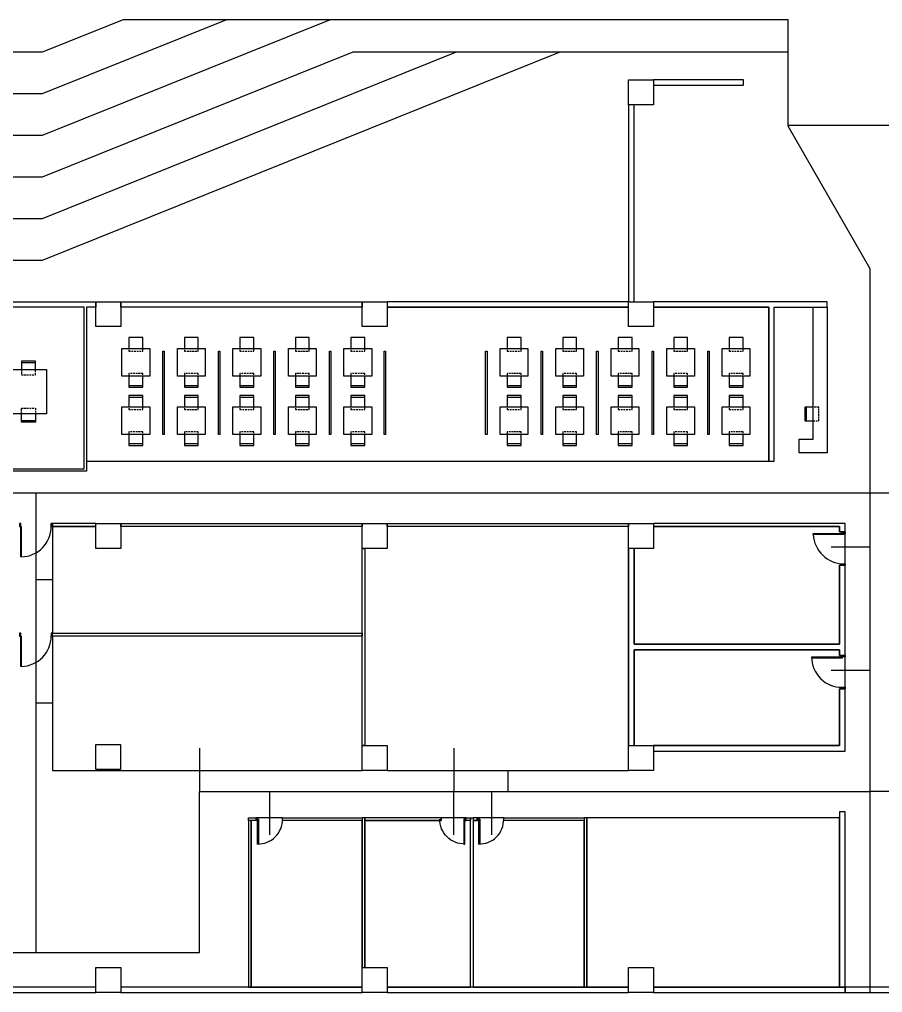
# Model space of a CAD drawing. Header units: centimetres. Extents: x -586 to 10005, y 2072 to 5664.
# Drawn here: x 2020 to 5130, y 2157 to 5664 of the extents above; entities that cross this region are included whole.
import ezdxf

# ---------------------------------------------------------------- set-up
doc = ezdxf.new("R2010")
doc.units = ezdxf.units.CM
doc.header["$MEASUREMENT"] = 0
doc.linetypes.add('DASHED2', pattern=[9.525, 6.35, -3.175])
for name, color, linetype in [('Doors', 4, 'Continuous'), ('Furnitures', 7, 'Continuous'), ('Meeting rooms', 1, 'Continuous'), ('Offices', 50, 'Continuous'), ('Path', 3, 'Continuous'), ('Walls', 6, 'Continuous')]:
    doc.layers.add(name, color=color, linetype=linetype)

# ---------------------------------------------------------------- blocks, each defined once
blk = doc.blocks.new('A$Ceb85731e')
at = {"layer": 'Doors'}
for points in [[(0, 5), (10, 5), (10, 0), (0, 0)], [(4.7, 9.4), (94.7, 9.4), (94.7, 5), (4.7, 5)]]:
    blk.add_lwpolyline(points, close=True, dxfattribs=at)
blk.add_arc((6.9, 7.2), 87.8, 358.5646, 91.4354, dxfattribs=at)

msp = doc.modelspace()

# ---------------------------------------------------------------- linework, layer by layer
at = {"layer": 'Doors'}
for points in [[(2024.5, 3847.2), (2019.5, 3847.2), (2019.5, 3837.2), (2024.5, 3837.2)], [(2019.5, 3847.2), (2019.5, 3836.9)], [(2024.5, 3836.9), (2024.5, 3847.2)], [(2134.1, 3837.2), (2134.1, 3847.2)], [(2134.1, 3837.2), (2134.1, 3836.9)], [(2139.1, 3836.9), (2139.1, 3847.2)]]:
    msp.add_lwpolyline(points, dxfattribs=at)
for points in [[(2024.5, 3836.9), (2026, 3836.9), (2026, 3727.5), (2024.5, 3727.5)], [(2139.1, 3836.9), (2139.1, 3847.2), (2134.1, 3847.2), (2134.1, 3836.9)], [(4879.5, 3812.2), (4989.5, 3812.2), (4989.5, 3807.8), (4879.5, 3807.8)], [(4984.5, 3817.2), (4994.5, 3817.2), (4994.5, 3812.2), (4984.5, 3812.2)], [(4984.5, 3702.2), (4994.5, 3702.2), (4994.5, 3697.2), (4984.5, 3697.2)], [(2024.5, 3441.9), (2024.5, 3452.2), (2019.5, 3452.2), (2019.5, 3441.9)], [(2024.5, 3441.9), (2026, 3441.9), (2026, 3332.5), (2024.5, 3332.5)], [(2139.1, 3441.9), (2139.1, 3452.2), (2134.1, 3452.2), (2134.1, 3441.9)], [(4874.5, 3367.2), (4984.5, 3367.2), (4984.5, 3362.8), (4874.5, 3362.8)], [(4984.5, 3372.2), (4994.5, 3372.2), (4994.5, 3367.2), (4984.5, 3367.2)], [(4984.5, 3257.2), (4994.5, 3257.2), (4994.5, 3252.2), (4984.5, 3252.2)]]:
    msp.add_lwpolyline(points, close=True, dxfattribs=at)
for centre, radius, start, end in [((2024.5, 3837.2), 109.6, 270.8003, 0), ((4991.8, 3814.4), 112.3, 183.3956, 268.8462), ((2024.5, 3442.2), 109.6, 270.8003, 0), ((4982.3, 3365), 107.8, 178.8309, 271.1691)]:
    msp.add_arc(centre, radius, start, end, dxfattribs=at)
at = {"layer": 'Furnitures'}
for points in [[(4929.5, 4102.2), (4829.5, 4102.2), (4829.5, 4152.2), (4879.5, 4152.2), (4879.5, 4627.2), (4929.5, 4627.2)], [(2541.2, 4468.5), (2541.2, 4168.5), (2536.2, 4168.5), (2536.2, 4468.5)], [(2741.2, 4468.5), (2741.2, 4168.5), (2736.2, 4168.5), (2736.2, 4468.5)], [(2941.2, 4468.5), (2941.2, 4168.5), (2936.2, 4168.5), (2936.2, 4468.5)], [(3141.2, 4468.5), (3141.2, 4168.5), (3136.2, 4168.5), (3136.2, 4468.5)], [(3338.7, 4468.5), (3338.7, 4168.5), (3333.7, 4168.5), (3333.7, 4468.5)], [(3704.4, 4468.5), (3704.4, 4168.5), (3699.4, 4168.5), (3699.4, 4468.5)], [(3904.4, 4468.5), (3904.4, 4168.5), (3899.4, 4168.5), (3899.4, 4468.5)], [(4104.4, 4468.5), (4104.4, 4168.5), (4099.4, 4168.5), (4099.4, 4468.5)], [(4304.4, 4468.5), (4304.4, 4168.5), (4299.4, 4168.5), (4299.4, 4468.5)], [(4504.4, 4468.5), (4504.4, 4168.5), (4499.4, 4168.5), (4499.4, 4468.5)], [(1517.2, 4243.3), (1517.2, 4403.3), (2117.2, 4403.3), (2117.2, 4243.3)]]:
    msp.add_lwpolyline(points, close=True, dxfattribs=at)
at = {"layer": 'Furnitures', "linetype": 'ByBlock'}
for points in [[(2463.7, 4483.1), (2463.7, 4518.5), (2413.7, 4518.5), (2413.7, 4483.1)], [(2663.7, 4483.1), (2663.7, 4518.5), (2613.7, 4518.5), (2613.7, 4483.1)], [(2863.7, 4483.1), (2863.7, 4518.5), (2813.7, 4518.5), (2813.7, 4483.1)], [(3063.7, 4483.1), (3063.7, 4518.5), (3013.7, 4518.5), (3013.7, 4483.1)], [(3263.7, 4483.1), (3263.7, 4518.5), (3213.7, 4518.5), (3213.7, 4483.1)], [(3826.9, 4483.1), (3826.9, 4518.5), (3776.9, 4518.5), (3776.9, 4483.1)], [(4026.9, 4483.1), (4026.9, 4518.5), (3976.9, 4518.5), (3976.9, 4483.1)], [(4226.9, 4483.1), (4226.9, 4518.5), (4176.9, 4518.5), (4176.9, 4483.1)], [(4426.9, 4483.1), (4426.9, 4518.5), (4376.9, 4518.5), (4376.9, 4483.1)], [(4626.9, 4483.1), (4626.9, 4518.5), (4576.9, 4518.5), (4576.9, 4483.1)], [(2077.2, 4403.3), (2077.2, 4433.3), (2027.2, 4433.3), (2027.2, 4403.3)], [(2027.2, 4427.5), (2077.2, 4427.5)], [(2413.7, 4374), (2413.7, 4338.5), (2463.7, 4338.5), (2463.7, 4374)], [(2613.7, 4374), (2613.7, 4338.5), (2663.7, 4338.5), (2663.7, 4374)], [(2813.7, 4374), (2813.7, 4338.5), (2863.7, 4338.5), (2863.7, 4374)], [(3013.7, 4374), (3013.7, 4338.5), (3063.7, 4338.5), (3063.7, 4374)], [(3213.7, 4374), (3213.7, 4338.5), (3263.7, 4338.5), (3263.7, 4374)], [(3776.9, 4374), (3776.9, 4338.5), (3826.9, 4338.5), (3826.9, 4374)], [(3976.9, 4374), (3976.9, 4338.5), (4026.9, 4338.5), (4026.9, 4374)], [(4176.9, 4374), (4176.9, 4338.5), (4226.9, 4338.5), (4226.9, 4374)], [(4376.9, 4374), (4376.9, 4338.5), (4426.9, 4338.5), (4426.9, 4374)], [(4576.9, 4374), (4576.9, 4338.5), (4626.9, 4338.5), (4626.9, 4374)], [(2463.7, 4344.4), (2413.7, 4344.4)], [(2663.7, 4344.4), (2613.7, 4344.4)], [(2863.7, 4344.4), (2813.7, 4344.4)], [(3063.7, 4344.4), (3013.7, 4344.4)], [(3263.7, 4344.4), (3213.7, 4344.4)], [(3826.9, 4344.4), (3776.9, 4344.4)], [(4026.9, 4344.4), (3976.9, 4344.4)], [(4226.9, 4344.4), (4176.9, 4344.4)], [(4426.9, 4344.4), (4376.9, 4344.4)], [(4626.9, 4344.4), (4576.9, 4344.4)], [(2463.7, 4273.1), (2463.7, 4308.5), (2413.7, 4308.5), (2413.7, 4273.1)], [(2413.7, 4302.7), (2463.7, 4302.7)], [(2663.7, 4273.1), (2663.7, 4308.5), (2613.7, 4308.5), (2613.7, 4273.1)], [(2613.7, 4302.7), (2663.7, 4302.7)], [(2863.7, 4273.1), (2863.7, 4308.5), (2813.7, 4308.5), (2813.7, 4273.1)], [(2813.7, 4302.7), (2863.7, 4302.7)], [(3063.7, 4273.1), (3063.7, 4308.5), (3013.7, 4308.5), (3013.7, 4273.1)], [(3013.7, 4302.7), (3063.7, 4302.7)], [(3263.7, 4273.1), (3263.7, 4308.5), (3213.7, 4308.5), (3213.7, 4273.1)], [(3213.7, 4302.7), (3263.7, 4302.7)], [(3826.9, 4273.1), (3826.9, 4308.5), (3776.9, 4308.5), (3776.9, 4273.1)], [(3776.9, 4302.7), (3826.9, 4302.7)], [(4026.9, 4273.1), (4026.9, 4308.5), (3976.9, 4308.5), (3976.9, 4273.1)], [(3976.9, 4302.7), (4026.9, 4302.7)], [(4226.9, 4273.1), (4226.9, 4308.5), (4176.9, 4308.5), (4176.9, 4273.1)], [(4176.9, 4302.7), (4226.9, 4302.7)], [(4426.9, 4273.1), (4426.9, 4308.5), (4376.9, 4308.5), (4376.9, 4273.1)], [(4376.9, 4302.7), (4426.9, 4302.7)], [(4626.9, 4273.1), (4626.9, 4308.5), (4576.9, 4308.5), (4576.9, 4273.1)], [(4576.9, 4302.7), (4626.9, 4302.7)], [(4879.5, 4267.2), (4849.5, 4267.2), (4849.5, 4217.2), (4879.5, 4217.2)], [(4855.3, 4217.2), (4855.3, 4267.2)], [(2077.2, 4243.3), (2077.2, 4213.3), (2027.2, 4213.3), (2027.2, 4243.3)], [(2027.2, 4219.1), (2077.2, 4219.1)], [(2413.7, 4164), (2413.7, 4128.5), (2463.7, 4128.5), (2463.7, 4164)], [(2613.7, 4164), (2613.7, 4128.5), (2663.7, 4128.5), (2663.7, 4164)], [(2813.7, 4164), (2813.7, 4128.5), (2863.7, 4128.5), (2863.7, 4164)], [(3013.7, 4164), (3013.7, 4128.5), (3063.7, 4128.5), (3063.7, 4164)], [(3213.7, 4164), (3213.7, 4128.5), (3263.7, 4128.5), (3263.7, 4164)], [(3776.9, 4164), (3776.9, 4128.5), (3826.9, 4128.5), (3826.9, 4164)], [(3976.9, 4164), (3976.9, 4128.5), (4026.9, 4128.5), (4026.9, 4164)], [(4176.9, 4164), (4176.9, 4128.5), (4226.9, 4128.5), (4226.9, 4164)], [(4376.9, 4164), (4376.9, 4128.5), (4426.9, 4128.5), (4426.9, 4164)], [(4576.9, 4164), (4576.9, 4128.5), (4626.9, 4128.5), (4626.9, 4164)], [(2463.7, 4134.4), (2413.7, 4134.4)], [(2663.7, 4134.4), (2613.7, 4134.4)], [(2863.7, 4134.4), (2813.7, 4134.4)], [(3063.7, 4134.4), (3013.7, 4134.4)], [(3263.7, 4134.4), (3213.7, 4134.4)], [(3826.9, 4134.4), (3776.9, 4134.4)], [(4026.9, 4134.4), (3976.9, 4134.4)], [(4226.9, 4134.4), (4176.9, 4134.4)], [(4426.9, 4134.4), (4376.9, 4134.4)], [(4626.9, 4134.4), (4576.9, 4134.4)]]:
    msp.add_lwpolyline(points, dxfattribs=at)
for points in [[(2388.7, 4478.5), (2488.7, 4478.5), (2488.7, 4378.5), (2388.7, 4378.5)], [(2588.7, 4478.5), (2688.7, 4478.5), (2688.7, 4378.5), (2588.7, 4378.5)], [(2788.7, 4478.5), (2888.7, 4478.5), (2888.7, 4378.5), (2788.7, 4378.5)], [(2988.7, 4478.5), (3088.7, 4478.5), (3088.7, 4378.5), (2988.7, 4378.5)], [(3188.7, 4478.5), (3288.7, 4478.5), (3288.7, 4378.5), (3188.7, 4378.5)], [(3751.9, 4478.5), (3851.9, 4478.5), (3851.9, 4378.5), (3751.9, 4378.5)], [(3951.9, 4478.5), (4051.9, 4478.5), (4051.9, 4378.5), (3951.9, 4378.5)], [(4151.9, 4478.5), (4251.9, 4478.5), (4251.9, 4378.5), (4151.9, 4378.5)], [(4351.9, 4478.5), (4451.9, 4478.5), (4451.9, 4378.5), (4351.9, 4378.5)], [(4551.9, 4478.5), (4651.9, 4478.5), (4651.9, 4378.5), (4551.9, 4378.5)], [(2388.7, 4268.5), (2488.7, 4268.5), (2488.7, 4168.5), (2388.7, 4168.5)], [(2588.7, 4268.5), (2688.7, 4268.5), (2688.7, 4168.5), (2588.7, 4168.5)], [(2788.7, 4268.5), (2888.7, 4268.5), (2888.7, 4168.5), (2788.7, 4168.5)], [(2988.7, 4268.5), (3088.7, 4268.5), (3088.7, 4168.5), (2988.7, 4168.5)], [(3188.7, 4268.5), (3288.7, 4268.5), (3288.7, 4168.5), (3188.7, 4168.5)], [(3751.9, 4268.5), (3851.9, 4268.5), (3851.9, 4168.5), (3751.9, 4168.5)], [(3951.9, 4268.5), (4051.9, 4268.5), (4051.9, 4168.5), (3951.9, 4168.5)], [(4151.9, 4268.5), (4251.9, 4268.5), (4251.9, 4168.5), (4151.9, 4168.5)], [(4351.9, 4268.5), (4451.9, 4268.5), (4451.9, 4168.5), (4351.9, 4168.5)], [(4551.9, 4268.5), (4651.9, 4268.5), (4651.9, 4168.5), (4551.9, 4168.5)]]:
    msp.add_lwpolyline(points, close=True, dxfattribs=at)
at = {"layer": 'Furnitures', "linetype": 'DASHED2'}
for points in [[(2413.7, 4483.1), (2413.7, 4468.5), (2463.7, 4468.5), (2463.7, 4483.1)], [(2613.7, 4483.1), (2613.7, 4468.5), (2663.7, 4468.5), (2663.7, 4483.1)], [(2813.7, 4483.1), (2813.7, 4468.5), (2863.7, 4468.5), (2863.7, 4483.1)], [(3013.7, 4483.1), (3013.7, 4468.5), (3063.7, 4468.5), (3063.7, 4483.1)], [(3213.7, 4483.1), (3213.7, 4468.5), (3263.7, 4468.5), (3263.7, 4483.1)], [(3776.9, 4483.1), (3776.9, 4468.5), (3826.9, 4468.5), (3826.9, 4483.1)], [(3976.9, 4483.1), (3976.9, 4468.5), (4026.9, 4468.5), (4026.9, 4483.1)], [(4176.9, 4483.1), (4176.9, 4468.5), (4226.9, 4468.5), (4226.9, 4483.1)], [(4376.9, 4483.1), (4376.9, 4468.5), (4426.9, 4468.5), (4426.9, 4483.1)], [(4576.9, 4483.1), (4576.9, 4468.5), (4626.9, 4468.5), (4626.9, 4483.1)], [(2027.2, 4403.3), (2027.2, 4383.3), (2077.2, 4383.3), (2077.2, 4403.3)], [(2463.7, 4374), (2463.7, 4388.5), (2413.7, 4388.5), (2413.7, 4374)], [(2663.7, 4374), (2663.7, 4388.5), (2613.7, 4388.5), (2613.7, 4374)], [(2863.7, 4374), (2863.7, 4388.5), (2813.7, 4388.5), (2813.7, 4374)], [(3063.7, 4374), (3063.7, 4388.5), (3013.7, 4388.5), (3013.7, 4374)], [(3263.7, 4374), (3263.7, 4388.5), (3213.7, 4388.5), (3213.7, 4374)], [(3826.9, 4374), (3826.9, 4388.5), (3776.9, 4388.5), (3776.9, 4374)], [(4026.9, 4374), (4026.9, 4388.5), (3976.9, 4388.5), (3976.9, 4374)], [(4226.9, 4374), (4226.9, 4388.5), (4176.9, 4388.5), (4176.9, 4374)], [(4426.9, 4374), (4426.9, 4388.5), (4376.9, 4388.5), (4376.9, 4374)], [(4626.9, 4374), (4626.9, 4388.5), (4576.9, 4388.5), (4576.9, 4374)], [(2027.2, 4243.3), (2027.2, 4263.3), (2077.2, 4263.3), (2077.2, 4243.3)], [(2413.7, 4273.1), (2413.7, 4258.5), (2463.7, 4258.5), (2463.7, 4273.1)], [(2613.7, 4273.1), (2613.7, 4258.5), (2663.7, 4258.5), (2663.7, 4273.1)], [(2813.7, 4273.1), (2813.7, 4258.5), (2863.7, 4258.5), (2863.7, 4273.1)], [(3013.7, 4273.1), (3013.7, 4258.5), (3063.7, 4258.5), (3063.7, 4273.1)], [(3213.7, 4273.1), (3213.7, 4258.5), (3263.7, 4258.5), (3263.7, 4273.1)], [(3776.9, 4273.1), (3776.9, 4258.5), (3826.9, 4258.5), (3826.9, 4273.1)], [(3976.9, 4273.1), (3976.9, 4258.5), (4026.9, 4258.5), (4026.9, 4273.1)], [(4176.9, 4273.1), (4176.9, 4258.5), (4226.9, 4258.5), (4226.9, 4273.1)], [(4376.9, 4273.1), (4376.9, 4258.5), (4426.9, 4258.5), (4426.9, 4273.1)], [(4576.9, 4273.1), (4576.9, 4258.5), (4626.9, 4258.5), (4626.9, 4273.1)], [(4879.5, 4217.2), (4899.5, 4217.2), (4899.5, 4267.2), (4879.5, 4267.2)], [(2463.7, 4164), (2463.7, 4178.5), (2413.7, 4178.5), (2413.7, 4164)], [(2663.7, 4164), (2663.7, 4178.5), (2613.7, 4178.5), (2613.7, 4164)], [(2863.7, 4164), (2863.7, 4178.5), (2813.7, 4178.5), (2813.7, 4164)], [(3063.7, 4164), (3063.7, 4178.5), (3013.7, 4178.5), (3013.7, 4164)], [(3263.7, 4164), (3263.7, 4178.5), (3213.7, 4178.5), (3213.7, 4164)], [(3826.9, 4164), (3826.9, 4178.5), (3776.9, 4178.5), (3776.9, 4164)], [(4026.9, 4164), (4026.9, 4178.5), (3976.9, 4178.5), (3976.9, 4164)], [(4226.9, 4164), (4226.9, 4178.5), (4176.9, 4178.5), (4176.9, 4164)], [(4426.9, 4164), (4426.9, 4178.5), (4376.9, 4178.5), (4376.9, 4164)], [(4626.9, 4164), (4626.9, 4178.5), (4576.9, 4178.5), (4576.9, 4164)]]:
    msp.add_lwpolyline(points, dxfattribs=at)
at = {"layer": 'Meeting rooms'}
for points in [[(2253, 4501.8), (2253, 4545), (2253, 4627.2), (2226.2, 4627.2), (1487.1, 4627.2), (1487.1, 4544.7), (1379.5, 4544.7), (1379.5, 4045.2), (1593.4, 4045.2), (1593.4, 4035.2), (1773.8, 4036.2), (1773.8, 4044.2), (2253, 4044.2)], [(4719.5, 4627.2), (4304.5, 4627.2), (4304.5, 4557.2), (4214.5, 4557.2), (4214.5, 4627.2), (4099.5, 4627.2), (3459.5, 4627.2), (3344.5, 4627.2), (3344.5, 4557.2), (3254.5, 4557.2), (3254.5, 4627.2), (2384.5, 4627.2), (2384.5, 4557.2), (2294.5, 4557.2), (2294.5, 4627.2), (2261, 4627.2), (2261, 4072.1), (4214.5, 4072.1), (4719.5, 4072.2)]]:
    msp.add_lwpolyline(points, close=True, dxfattribs=at)
at = {"layer": 'Offices', "color": 11, "true_color": 0xf27172}
for points in [[(3254.5, 3757.2), (3254.5, 3757.2), (3254.5, 3837.1), (2384.5, 3837.1), (2384.5, 3757.2), (2294.5, 3757.2), (2294.5, 3836.9), (2139.1, 3836.9), (2139.1, 3452.2), (3254.5, 3452.1)], [(2139.1, 3442.2), (2139.1, 2957.2), (3254.5, 2957.2), (3254.5, 3047.2), (3254.5, 3442.1)]]:
    msp.add_lwpolyline(points, close=True, dxfattribs=at)
at = {"layer": 'Offices', "color": 6}
for points in [[(4214.5, 3757.2), (4214.5, 3757.2), (4214.5, 3757.2), (4214.5, 3837.2), (3344.5, 3837.2), (3344.5, 3757.2), (3264.5, 3757.2), (3264.5, 3047.2), (3344.5, 3047.2), (3344.5, 2957.2), (4214.5, 2957.2), (4214.5, 3047.2)], [(4974.5, 3697.2), (4994.5, 3697.2), (4994.5, 3817.2), (4974.5, 3817.2), (4974.5, 3837.2), (4304.5, 3837.2), (4304.5, 3757.2), (4234.5, 3757.2), (4234.5, 3412.2), (4974.5, 3412.2)], [(4994.5, 3372.2), (4974.5, 3372.2), (4974.5, 3392.2), (4234.5, 3392.2), (4234.5, 3047.2), (4304.5, 3047.2), (4974.5, 3047.2), (4974.5, 3252.2), (4994.5, 3252.2)]]:
    msp.add_lwpolyline(points, close=True, dxfattribs=at)
at = {"layer": 'Offices', "color": 4}
for points in [[(2967, 2777.1), (2967, 2787.1), (2872, 2787.1), (2872, 2777.1), (2854.5, 2777.1), (2854.5, 2177.1), (3254.5, 2177.1), (3254.5, 2247.1), (3254.5, 2777.1)], [(3644.5, 2777.1), (3629.6, 2777.1), (3629.6, 2787.1), (3539.6, 2787.1), (3539.6, 2777.1), (3264.5, 2777.1), (3264.5, 2247.1), (3344.5, 2247.1), (3344.5, 2177.1), (3644.5, 2177.1)], [(4054.5, 2777.1), (3764.5, 2777.1), (3764.5, 2787.1), (3669.4, 2787.1), (3669.4, 2777.1), (3654.5, 2777.1), (3654.5, 2177.1), (4054.5, 2177.1)], [(4974.5, 2787.1), (4064.5, 2787.1), (4064.5, 2177.1), (4214.5, 2177.1), (4214.5, 2247.1), (4304.5, 2247.1), (4304.5, 2177.1), (4974.5, 2177.1)]]:
    msp.add_lwpolyline(points, close=True, dxfattribs=at)
at = {"layer": 'Path'}
for p, q in [((2102.5, 5397.2), (2767.1, 5664.4)), ((2102.5, 5247.2), (3140.2, 5664.4)), ((2102.5, 5547.2), (2394, 5664.4)), ((2394, 5664.4), (4789.5, 5664.4)), ((4789.5, 5279.5), (4789.5, 5664.4)), ((1521.8, 5547.2), (2102.5, 5547.2)), ((2102.5, 5097.2), (3221.7, 5547.2)), ((2102.5, 4947.2), (3594.8, 5547.2)), ((2102.5, 4797.2), (3967.9, 5547.2)), ((3221.7, 5547.2), (4789.5, 5547.2)), ((1521.8, 5397.2), (2102.5, 5397.2)), ((9857, 5282.1), (4789.5, 5282.1)), ((5084.5, 4765.6), (4789.5, 5279.5)), ((1521.8, 5247.2), (2102.5, 5247.2)), ((1521.8, 5097.2), (2102.5, 5097.2)), ((1521.8, 4947.2), (2102.5, 4947.2)), ((1521.8, 4797.2), (2102.5, 4797.2)), ((5084.5, 2157.1), (5084.5, 4765.6)), ((6445, 3957.2), (73.8, 3957.2)), ((2079.3, 2302), (2079.3, 3957.2)), ((5084.5, 3762.7), (4944, 3762.7)), ((2139.1, 3644.5), (2079.3, 3644.5)), ((5084.5, 3317.7), (4944, 3317.7)), ((2139.1, 3199.7), (2079.3, 3199.7)), ((2667.9, 3037.7), (2667.9, 2881.9)), ((3584.6, 3037.7), (3584.6, 2881.9)), ((3779.5, 2957.2), (3779.5, 2881.9)), ((2667.9, 2881.9), (5084.5, 2881.9)), ((2667.9, 2302), (2667.9, 2881.9)), ((2922, 2726.1), (2922, 2881.9)), ((3584.6, 2726.1), (3584.6, 2881.9)), ((3722, 2726.1), (3722, 2881.9)), ((5733.5, 2881.9), (5084.5, 2881.9)), ((304.5, 2302), (2667.9, 2302))]:
    msp.add_line(p, q, dxfattribs=at)
at = {"layer": 'Walls'}
for points in [[(4304.5, 5357.2), (4214.5, 5357.2), (4214.5, 5447.2), (4304.5, 5447.2)], [(4304.5, 5447.2), (4304.5, 5427.2), (4628.1, 5427.2), (4628.1, 5447.2)], [(4214.5, 4647.2), (4234.5, 4647.2), (4234.5, 5357.2), (4214.5, 5357.2)], [(2294.5, 4627.2), (2261, 4627.2), (2261, 4036.2), (1773.8, 4036.2), (1773.8, 4044.2), (2253, 4044.2), (2253, 4627.2), (1424.5, 4627.2), (1424.5, 4647.2), (2294.5, 4647.2)], [(2384.5, 4557.2), (2294.5, 4557.2), (2294.5, 4647.2), (2384.5, 4647.2)], [(3254.5, 4627.2), (2384.5, 4627.2), (2384.5, 4647.2), (3254.5, 4647.2)], [(3344.5, 4557.2), (3254.5, 4557.2), (3254.5, 4647.2), (3344.5, 4647.2)], [(3344.5, 4627.2), (3459.5, 4627.2), (4099.5, 4627.2), (4214.5, 4627.2), (4214.5, 4647.2), (3344.5, 4647.2)], [(4304.5, 4557.2), (4214.5, 4557.2), (4214.5, 4647.2), (4304.5, 4647.2)], [(4929.5, 4647.2), (4304.5, 4647.2), (4304.5, 4627.2), (4719.5, 4627.2), (4719.5, 4072.2), (4739.5, 4072.2), (4739.5, 4627.2), (4929.5, 4627.2)], [(2139.1, 3836.9), (2294.5, 3836.9), (2294.5, 3847.2), (2139.1, 3847.2)], [(2384.5, 3757.2), (2294.5, 3757.2), (2294.5, 3847.2), (2384.5, 3847.2)], [(3254.5, 3837.1), (2384.5, 3837.1), (2384.5, 3847.2), (3254.5, 3847.1)], [(3344.5, 3757.2), (3254.5, 3757.2), (3254.5, 3847.2), (3344.5, 3847.2)], [(4214.5, 3837.2), (3344.5, 3837.2), (3344.5, 3847.2), (4214.5, 3847.2)], [(4304.5, 3757.2), (4214.5, 3757.2), (4214.5, 3847.2), (4304.5, 3847.2)], [(4974.5, 3817.2), (4994.5, 3817.2), (4994.5, 3847.2), (4304.5, 3847.2), (4304.5, 3837.2), (4974.5, 3837.2)], [(3264.5, 3047.2), (3254.5, 3047.2), (3254.5, 3757.2), (3264.5, 3757.2)], [(4214.5, 3757.2), (4214.5, 3047.2), (4234.5, 3047.2), (4234.5, 3392.2), (4974.5, 3392.2), (4974.5, 3372.2), (4994.5, 3372.2), (4994.5, 3697.2), (4974.5, 3697.2), (4974.5, 3412.2), (4234.5, 3412.2), (4234.5, 3757.2)], [(3254.5, 3442.1), (2139.1, 3442.2), (2139.1, 3452.2), (3254.5, 3452.1)], [(4994.5, 3252.2), (4974.5, 3252.2), (4974.5, 3047.2), (4304.5, 3047.2), (4304.5, 3027.2), (4974.5, 3027.2), (4994.5, 3027.2)], [(2384.1, 2960.8), (2294.1, 2960.8), (2294.1, 3050.8), (2384.1, 3050.8)], [(3344.5, 2957.2), (3254.5, 2957.2), (3254.5, 3047.2), (3344.5, 3047.2)], [(4304.5, 2957.2), (4214.5, 2957.2), (4214.5, 3047.2), (4304.5, 3047.2)], [(4994.5, 2808.1), (4974.5, 2808.1), (4974.5, 2177.1), (4994.5, 2177.1)], [(2872, 2777.1), (2844.5, 2777.1), (2844.5, 2787.1), (2872, 2787.1)], [(2854.5, 2777.1), (2844.5, 2777.1), (2844.5, 2177.1), (2854.5, 2177.1)], [(3254.5, 2777.1), (2967, 2777.1), (2967, 2787.1), (3254.5, 2787.1)], [(3254.5, 2247.1), (3264.5, 2247.1), (3264.5, 2787.1), (3254.5, 2787.1)], [(3539.6, 2787.1), (3264.5, 2787.1), (3264.5, 2777.1), (3539.6, 2777.1)], [(3629.6, 2787.1), (3644.5, 2787.1), (3644.5, 2777.1), (3629.6, 2777.1)], [(3654.5, 2177.1), (3644.5, 2177.1), (3644.5, 2787.1), (3654.5, 2787.1)], [(3669.4, 2787.1), (3654.5, 2787.1), (3654.5, 2777.1), (3669.4, 2777.1)], [(3764.5, 2787.1), (4054.5, 2787.1), (4054.5, 2777.1), (3764.5, 2777.1)], [(4064.5, 2787.1), (4054.5, 2787.1), (4054.5, 2177.1), (4064.5, 2177.1)], [(2384.5, 2157.1), (2294.5, 2157.1), (2294.5, 2247.1), (2384.5, 2247.1)], [(3344.5, 2157.1), (3254.5, 2157.1), (3254.5, 2247.1), (3344.5, 2247.1)], [(4304.5, 2157.1), (4214.5, 2157.1), (4214.5, 2247.1), (4304.5, 2247.1)], [(1424.5, 2157.1), (2294.5, 2157.1), (2294.5, 2177.1), (1424.5, 2177.1)], [(2384.5, 2157.1), (3254.5, 2157.1), (3254.5, 2177.1), (2384.5, 2177.1)], [(3344.5, 2157.1), (4214.5, 2157.1), (4214.5, 2177.1), (3344.5, 2177.1)], [(4304.5, 2157.1), (4994.5, 2157.1), (4994.5, 2177.1), (4304.5, 2177.1)], [(4994.5, 2157.1), (5174.5, 2157.1), (5174.5, 2177.1), (4994.5, 2177.1)]]:
    msp.add_lwpolyline(points, close=True, dxfattribs=at)

# ---------------------------------------------------------------- block references
at = {"layer": 'Doors', "rotation": 270}
for p in [(2872, 2787.1), (3669.4, 2787.1)]:
    msp.add_blockref('A$Ceb85731e', p, dxfattribs=at)
at = {"layer": 'Doors', "xscale": -1, "rotation": 90}
msp.add_blockref('A$Ceb85731e', (3629.6, 2787.1), dxfattribs=at)

doc.saveas('drawing.dxf')
